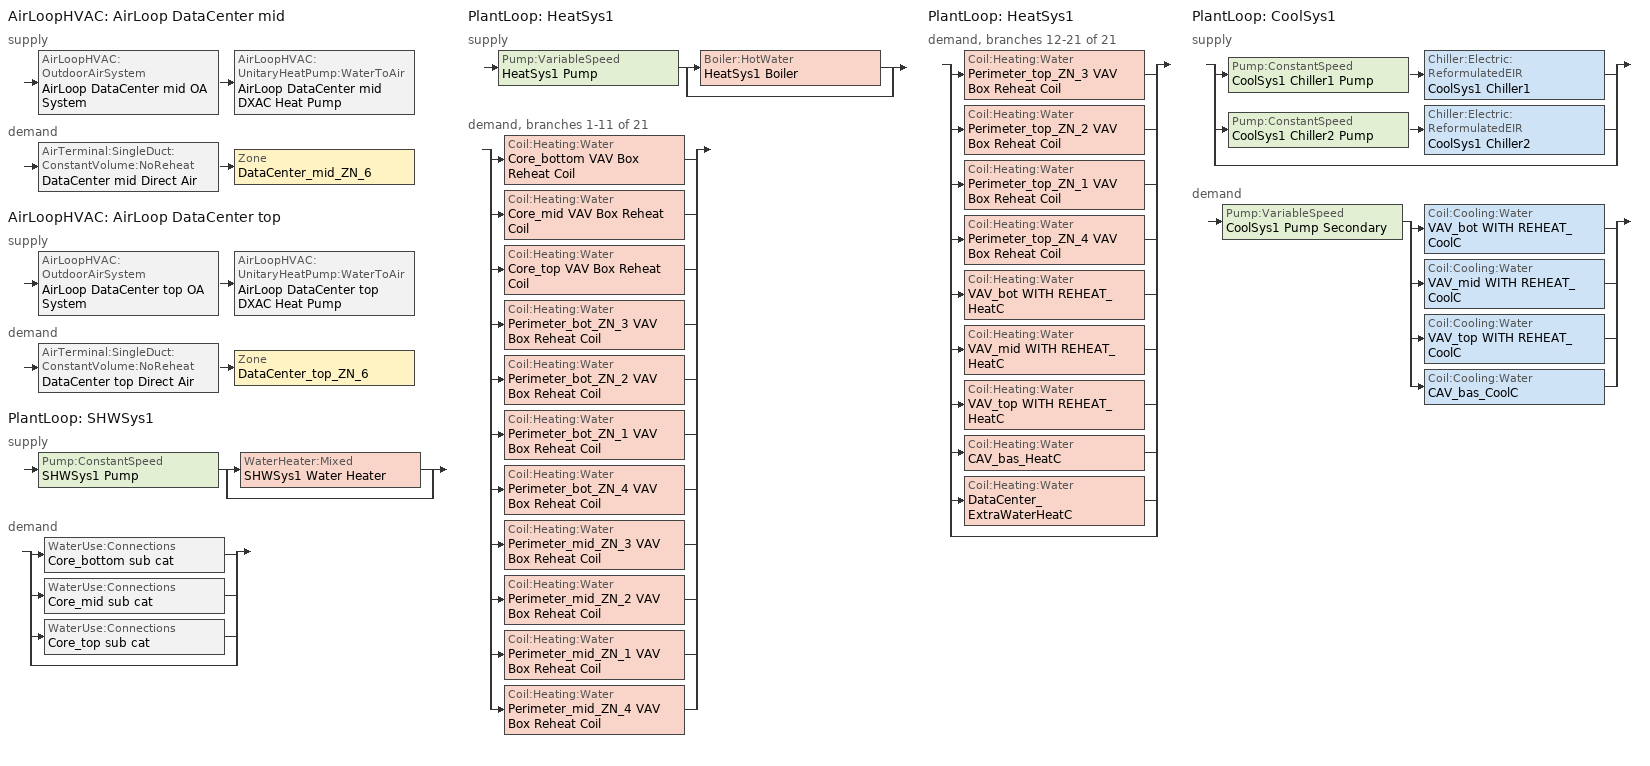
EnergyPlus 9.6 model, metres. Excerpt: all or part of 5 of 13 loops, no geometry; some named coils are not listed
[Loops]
AirLoopHVAC 'AirLoop DataCenter mid'
 supply: AirLoopHVAC:OutdoorAirSystem 'AirLoop DataCenter mid OA System' > AirLoopHVAC:UnitaryHeatPump:WaterToAir 'AirLoop DataCenter mid DXAC Heat Pump'
 demand: AirTerminal:SingleDuct:ConstantVolume:NoReheat 'DataCenter mid Direct Air' > Zone 'DataCenter_mid_ZN_6'
AirLoopHVAC 'AirLoop DataCenter top'
 supply: AirLoopHVAC:OutdoorAirSystem 'AirLoop DataCenter top OA System' > AirLoopHVAC:UnitaryHeatPump:WaterToAir 'AirLoop DataCenter top DXAC Heat Pump'
 demand: AirTerminal:SingleDuct:ConstantVolume:NoReheat 'DataCenter top Direct Air' > Zone 'DataCenter_top_ZN_6'
PlantLoop 'SHWSys1'
 supply: Pump:ConstantSpeed 'SHWSys1 Pump' > split
  | WaterHeater:Mixed 'SHWSys1 Water Heater'
  | bypass
 demand: split
  | WaterUse:Connections 'Core_bottom sub cat'
  | WaterUse:Connections 'Core_mid sub cat'
  | WaterUse:Connections 'Core_top sub cat'
  | bypass
PlantLoop 'HeatSys1'
 supply: Pump:VariableSpeed 'HeatSys1 Pump' > split
  | Boiler:HotWater 'HeatSys1 Boiler'
  | bypass
 demand, branches 1-11 of 21: split
  | Coil:Heating:Water 'Core_bottom VAV Box Reheat Coil'
  | Coil:Heating:Water 'Core_mid VAV Box Reheat Coil'
  | Coil:Heating:Water 'Core_top VAV Box Reheat Coil'
  | Coil:Heating:Water 'Perimeter_bot_ZN_3 VAV Box Reheat Coil'
  | Coil:Heating:Water 'Perimeter_bot_ZN_2 VAV Box Reheat Coil'
  | Coil:Heating:Water 'Perimeter_bot_ZN_1 VAV Box Reheat Coil'
  | Coil:Heating:Water 'Perimeter_bot_ZN_4 VAV Box Reheat Coil'
  | Coil:Heating:Water 'Perimeter_mid_ZN_3 VAV Box Reheat Coil'
  | Coil:Heating:Water 'Perimeter_mid_ZN_2 VAV Box Reheat Coil'
  | Coil:Heating:Water 'Perimeter_mid_ZN_1 VAV Box Reheat Coil'
  | Coil:Heating:Water 'Perimeter_mid_ZN_4 VAV Box Reheat Coil'
PlantLoop 'HeatSys1'
 demand, branches 12-21 of 21: split
  | Coil:Heating:Water 'Perimeter_top_ZN_3 VAV Box Reheat Coil'
  | Coil:Heating:Water 'Perimeter_top_ZN_2 VAV Box Reheat Coil'
  | Coil:Heating:Water 'Perimeter_top_ZN_1 VAV Box Reheat Coil'
  | Coil:Heating:Water 'Perimeter_top_ZN_4 VAV Box Reheat Coil'
  | Coil:Heating:Water 'VAV_bot WITH REHEAT_HeatC'
  | Coil:Heating:Water 'VAV_mid WITH REHEAT_HeatC'
  | Coil:Heating:Water 'VAV_top WITH REHEAT_HeatC'
  | Coil:Heating:Water 'CAV_bas_HeatC'
  | Coil:Heating:Water 'DataCenter_ExtraWaterHeatC'
  | bypass
PlantLoop 'CoolSys1'
 supply: split
  | Pump:ConstantSpeed 'CoolSys1 Chiller1 Pump' > Chiller:Electric:ReformulatedEIR 'CoolSys1 Chiller1'
  | Pump:ConstantSpeed 'CoolSys1 Chiller2 Pump' > Chiller:Electric:ReformulatedEIR 'CoolSys1 Chiller2'
  | bypass
 demand: Pump:VariableSpeed 'CoolSys1 Pump Secondary' > split
  | Coil:Cooling:Water 'VAV_bot WITH REHEAT_CoolC'
  | Coil:Cooling:Water 'VAV_mid WITH REHEAT_CoolC'
  | Coil:Cooling:Water 'VAV_top WITH REHEAT_CoolC'
  | Coil:Cooling:Water 'CAV_bas_CoolC'
[Sizing:Zone] Zone Cooling Design Supply Air Temperature Input Method=SupplyAirTemperature; Zone Cooling Design Supply Air Temperature {C}=12.8; Zone Heating Design Supply Air Temperature Input Method=SupplyAirTemperature; Zone Heating Design Supply Air Temperature {C}=40; Zone Cooling Design Supply Air Humidity Ratio {kgWater/kgDryAir}=0.007; Zone Heating Design Supply Air Humidity Ratio {kgWater/kgDryAir}=0.008; Zone Heating Sizing Factor=0; Zone Cooling Sizing Factor=1.2; Cooling Design Air Flow Method=DesignDay; Cooling Design Air Flow Rate {m3/s}=0; Cooling Minimum Air Flow {m3/s}=0; Cooling Minimum Air Flow Fraction=0; Heating Design Air Flow Method=DesignDay; Heating Design Air Flow Rate {m3/s}=0; Heating Maximum Air Flow Fraction=0.3; Account for Dedicated Outdoor Air System=No; Dedicated Outdoor Air System Control Strategy=NeutralSupplyAir; Dedicated Outdoor Air Low Setpoint Temperature for Design {C}=autosize; Dedicated Outdoor Air High Setpoint Temperature for Design {C}=autosize
Name | Design Specification Outdoor Air Object
DataCenter_mid_ZN_6 | SZ DSOA DataCenter_mid_ZN_6
DataCenter_top_ZN_6 | SZ DSOA DataCenter_top_ZN_6
[DesignSpecification:OutdoorAir] Outdoor Air Method=Flow/Area; Outdoor Air Flow per Zone Floor Area {m3/s-m2}=0.000431773; Outdoor Air Flow per Zone {m3/s}=0
SZ DSOA DataCenter_mid_ZN_6; SZ DSOA DataCenter_top_ZN_6
[Sizing:System] Type of Load to Size On=Sensible; Design Outdoor Air Flow Rate {m3/s}=autosize; Central Heating Maximum System Air Flow Ratio=1; Preheat Design Temperature {C}=7; Preheat Design Humidity Ratio {kgWater/kgDryAir}=0.008; Precool Design Temperature {C}=12.8; Precool Design Humidity Ratio {kgWater/kgDryAir}=0.008; Central Cooling Design Supply Air Temperature {C}=12.8; Central Heating Design Supply Air Temperature {C}=40; Type of Zone Sum to Use=Coincident; 100% Outdoor Air in Cooling=No; 100% Outdoor Air in Heating=No; Central Cooling Design Supply Air Humidity Ratio {kgWater/kgDryAir}=0.007; Central Heating Design Supply Air Humidity Ratio {kgWater/kgDryAir}=0.008; Cooling Supply Air Flow Rate Method=DesignDay; Cooling Supply Air Flow Rate {m3/s}=0; Heating Supply Air Flow Rate Method=DesignDay; Heating Supply Air Flow Rate {m3/s}=0; System Outdoor Air Method=ZoneSum; Zone Maximum Outdoor Air Fraction=1; Cooling Design Capacity Method=CoolingDesignCapacity; Cooling Design Capacity {W}=autosize; Heating Design Capacity Method=HeatingDesignCapacity; Heating Design Capacity {W}=autosize; Central Cooling Capacity Control Method=OnOff
AirLoop DataCenter mid; AirLoop DataCenter top
[Sizing:Plant]
Name | Loop Type | Design Loop Exit Temperature {C} | Loop Design Temperature Difference {deltaC}
SHWSys1 | Heating | 60 | 5
HeatSys1 | Heating | 82 | 11
CoolSys1 | Cooling | 6.67 | 8.33
[PlantLoop] Fluid Type=WATER; Maximum Loop Flow Rate {m3/s}=AUTOSIZE; Minimum Loop Flow Rate {m3/s}=0
Name | Plant Equipment Operation Scheme | Maximum Loop Temperature {C} | Minimum Loop Temperature {C} | Plant Loop Volume {m3} | Load Distribution Scheme | Common Pipe Simulation
SHWSys1 | SHWSys1 Loop Operation Scheme List | 60 | 10 | AUTOSIZE | Optimal
HeatSys1 | HeatSys1 Loop Operation Scheme List | 100 | 10 | AUTOSIZE | Optimal
CoolSys1 | CoolSys1 Loop Operation Scheme List | 98 | 1 | autocalculate | UniformLoad | TwoWayCommonPipe
[PlantEquipmentOperationSchemes] Control Scheme 1 Schedule=PlantOnSched
Name | Control Scheme 1
SHWSys1 Loop Operation Scheme List | SHWSys1 Operation Scheme
HeatSys1 Loop Operation Scheme List | HeatSys1 Operation Scheme
CoolSys1 Loop Operation Scheme List | CoolSys1 Operation Scheme
[PlantEquipmentOperation:CoolingLoad]
CoolSys1 Operation Scheme: Load Range 1 Lower Limit {W}=0; Load Range 1 Upper Limit {W}=908633; Range 1 Equipment List=CoolSys1 Equipment List 1; Load Range 2 Lower Limit {W}=908633; Load Range 2 Upper Limit {W}=100000000000000; Range 2 Equipment List=CoolSys1 Equipment List 2
[PlantEquipmentOperation:HeatingLoad] Load Range 1 Lower Limit {W}=0; Load Range 1 Upper Limit {W}=1000000000000000
Name | Range 1 Equipment List
SHWSys1 Operation Scheme | SHWSys1 Equipment List
HeatSys1 Operation Scheme | HeatSys1 Equipment List
[PlantEquipmentList]
SHWSys1 Equipment List: SHWSys1 Water Heater
HeatSys1 Equipment List: HeatSys1 Boiler
CoolSys1 Equipment List 1: CoolSys1 Chiller1
CoolSys1 Equipment List 2: CoolSys1 Chiller1, CoolSys1 Chiller2
[AirLoopHVAC] Design Supply Air Flow Rate {m3/s}=autosize
AirLoop DataCenter mid; AirLoop DataCenter top
[SetpointManager:SingleZone:Reheat] Control Variable=Temperature; Minimum Supply Air Temperature {C}=10; Maximum Supply Air Temperature {C}=50
Name | Control Zone | Setpoint Node or NodeList
DataCenter_mid_ZN_6 SupAirTemp Manager | DataCenter_mid_ZN_6 | AirLoop DataCenter mid Supply Air Outlet
DataCenter_top_ZN_6 SupAirTemp Manager | DataCenter_top_ZN_6 | AirLoop DataCenter top Supply Air Outlet
[SetpointManager:Scheduled] Control Variable=Temperature
Name | Schedule | Setpoint Node or NodeList
SHWSys1 Loop Setpoint Manager | SHWSys1-Loop-Temp-Schedule | SHWSys1 Supply Outlet Node
HeatSys1 Loop Setpoint Manager | HW-Loop-Temp-Schedule | HeatSys1 Supply Outlet Node
CoolSys1 Loop Setpoint Manager | CW-Loop-Temp-Schedule | CoolSys1 Supply Outlet Node
CoolSys1 Loop Plant Demand Inlet Setpoint Manager | CW-Loop-Temp-Schedule | CoolSys1 Demand Inlet Node
HeatSys1 Boiler Setpoint Manager | HW-Loop-Temp-Schedule | HeatSys1 Supply Equipment Outlet Node
[SetpointManager:MixedAir] Control Variable=Temperature
Name | Setpoint Node or NodeList
DataCenter mid OAMixed Air Temp Manager | DataCenter mid Mixed Air Outlet
DataCenter top OAMixed Air Temp Manager | DataCenter top Mixed Air Outlet
[Controller:OutdoorAir] Minimum Outdoor Air Flow Rate {m3/s}=0; Maximum Outdoor Air Flow Rate {m3/s}=autosize; Economizer Control Type=NoEconomizer; Economizer Control Action Type=ModulateFlow; Lockout Type=NoLockout; Minimum Limit Type=FixedMinimum; Minimum Outdoor Air Schedule=MinOA_MotorizedDamper_Sched
AirLoop DataCenter mid OA Controller; AirLoop DataCenter top OA Controller
[Zone equipment]
DataCenter_mid_ZN_6: DataCenter mid Direct Air
DataCenter_top_ZN_6: DataCenter top Direct Air
[AirTerminal:SingleDuct:ConstantVolume:NoReheat] Availability Schedule=Always_On; Maximum Air Flow Rate {m3/s}=autosize
DataCenter mid Direct Air; DataCenter top Direct Air
[ZoneControl:Thermostat] Control Type Schedule=Dual Zone Control Type Sched; Control 1=DataCenter Cooling Setpoints Dual SP Control
Name | Zone or ZoneList
DataCenter mid Thermostat | DataCenter_mid_ZN_6
DataCenter top Thermostat | DataCenter_top_ZN_6
[ThermostatSetpoint:DualSetpoint]
DataCenter Cooling Setpoints Dual SP Control: Heating Setpoint Temperature Schedule=HTGSETP_DC_SCH; Cooling Setpoint Temperature Schedule=CLGSETP_DC_SCH
[Boiler:HotWater]
HeatSys1 Boiler: Fuel Type=NATURALGAS; Nominal Capacity {W}=1.27631e+06; Nominal Thermal Efficiency=0.8125; Efficiency Curve Temperature Evaluation Variable=LeavingBoiler; Normalized Boiler Efficiency Curve=HeatSys1 Boiler Efficiency Curve; Design Water Flow Rate {m3/s}=AUTOSIZE; Minimum Part Load Ratio=0; Maximum Part Load Ratio=1.2; Optimum Part Load Ratio=1; Water Outlet Upper Temperature Limit {C}=95; Boiler Flow Mode=LeavingSetpointModulated
[Chiller:Electric:ReformulatedEIR] Reference Capacity {W}=908633; Reference COP {W/W}=5.33; Reference Leaving Chilled Water Temperature {C}=6.67; Reference Leaving Condenser Water Temperature {C}=34.4444; Reference Chilled Water Flow Rate {m3/s}=0.0258008; Reference Condenser Water Flow Rate {m3/s}=AutoSize; Cooling Capacity Function of Temperature Curve=WC_PD_2010_PB_CAPFT; Electric Input to Cooling Output Ratio Function of Temperature Curve=WC_PD_2010_PB_EIRFT; Electric Input to Cooling Output Ratio Function of Part Load Ratio Curve Type=LeavingCondenserWaterTemperature; Electric Input to Cooling Output Ratio Function of Part Load Ratio Curve=WC_PD_150to300_2010_PB_EIRFPLR; Minimum Part Load Ratio=0.1; Maximum Part Load Ratio=1; Optimum Part Load Ratio=1; Minimum Unloading Ratio=0.1; Leaving Chilled Water Lower Temperature Limit {C}=5; Chiller Flow Mode Type=ConstantFlow; Design Heat Recovery Water Flow Rate {m3/s}=0
CoolSys1 Chiller1; CoolSys1 Chiller2
[WaterHeater:Mixed]
SHWSys1 Water Heater: Tank Volume {m3}=1.135624; Setpoint Temperature Schedule=SHWSys1 Water Heater Setpoint Temperature Schedule; Deadband Temperature Difference {deltaC}=2; Maximum Temperature Limit {C}=82.2222; Heater Control Type=Cycle; Heater Maximum Capacity {W}=87921.32; Heater Fuel Type=NATURALGAS; Heater Thermal Efficiency=0.803989; Off Cycle Parasitic Fuel Consumption Rate {W}=7280.88; Off Cycle Parasitic Fuel Type=NATURALGAS; Off Cycle Parasitic Heat Fraction to Tank=0.8; On Cycle Parasitic Fuel Consumption Rate {W}=7280.88; On Cycle Parasitic Fuel Type=NATURALGAS; Ambient Temperature Indicator=zone; Ambient Temperature Zone=BASEMENT; Off Cycle Loss Coefficient to Ambient Temperature {W/K}=11.2541; On Cycle Loss Coefficient to Ambient Temperature {W/K}=11.2541; Use Side Effectiveness=1; Source Side Effectiveness=1; Use Side Design Flow Rate {m3/s}=AUTOSIZE; Source Side Design Flow Rate {m3/s}=AUTOSIZE; Indirect Water Heating Recovery Time {hr}=1.5
[Pump:ConstantSpeed] Design Flow Rate {m3/s}=AUTOSIZE; Design Power Consumption {W}=AUTOSIZE; Fraction of Motor Inefficiencies to Fluid Stream=0; Pump Control Type=Intermittent
Name | Design Pump Head {Pa} | Motor Efficiency
SHWSys1 Pump | 29891 | 0.3
CoolSys1 Chiller1 Pump; CoolSys1 Chiller2 Pump | 44761.3 | 0.9
[Pump:VariableSpeed] Motor Efficiency=0.9; Fraction of Motor Inefficiencies to Fluid Stream=0; Coefficient 1 of the Part Load Performance Curve=0; Coefficient 2 of the Part Load Performance Curve=0.0205; Coefficient 3 of the Part Load Performance Curve=0.4101; Coefficient 4 of the Part Load Performance Curve=0.5753; Design Minimum Flow Rate {m3/s}=0; Pump Control Type=Intermittent
Name | Design Maximum Flow Rate {m3/s} | Design Pump Head {Pa} | Design Power Consumption {W}
HeatSys1 Pump | AUTOSIZE | 179352 | AUTOSIZE
CoolSys1 Pump Secondary | autosize | 134284 | autosize
[Coil:Heating:Water] Availability Schedule=ALWAYS_ON; U-Factor Times Area Value {W/K}=AUTOSIZE; Maximum Water Flow Rate {m3/s}=AUTOSIZE; Performance Input Method=UFactorTimesAreaAndDesignWaterFlowRate; Rated Capacity {W}=AUTOSIZE; Rated Inlet Water Temperature {C}=82.2; Rated Inlet Air Temperature {C}=12.8; Rated Outlet Water Temperature {C}=71.1; Rated Outlet Air Temperature {C}=40
Core_bottom VAV Box Reheat Coil; Core_mid VAV Box Reheat Coil; Core_top VAV Box Reheat Coil; Perimeter_bot_ZN_3 VAV Box Reheat Coil; Perimeter_bot_ZN_2 VAV Box Reheat Coil; Perimeter_bot_ZN_1 VAV Box Reheat Coil; Perimeter_bot_ZN_4 VAV Box Reheat Coil; Perimeter_mid_ZN_3 VAV Box Reheat Coil; Perimeter_mid_ZN_2 VAV Box Reheat Coil; Perimeter_mid_ZN_1 VAV Box Reheat Coil; Perimeter_mid_ZN_4 VAV Box Reheat Coil; Perimeter_top_ZN_3 VAV Box Reheat Coil; Perimeter_top_ZN_2 VAV Box Reheat Coil; Perimeter_top_ZN_1 VAV Box Reheat Coil; Perimeter_top_ZN_4 VAV Box Reheat Coil
[Coil:Heating:Electric] Availability Schedule=ALWAYS_OFF; Efficiency=1; Nominal Capacity {W}=autosize
Heat Pump DX Supp Heating Coil AirLoop DataCenter mid; Heat Pump DX Supp Heating Coil AirLoop DataCenter top
[AirLoopHVAC:UnitaryHeatPump:WaterToAir] Availability Schedule=Always_On; Supply Air Flow Rate {m3/s}=autosize; Heating Convergence=0.001; Cooling Convergence=0.001; Maximum Cycling Rate {cycles/hr}=2.5; Heat Pump Time Constant {s}=60; Fraction of On-Cycle Power Use=0.01; Heat Pump Fan Delay Time {s}=60; Maximum Supply Air Temperature from Supplemental Heater {C}=50; Fan Placement=BlowThrough; Supply Air Fan Operating Mode Schedule=SupplyFanSch
Name | Controlling Zone or Thermostat Location | Supply Air Fan | Heating Coil | Cooling Coil | Supplemental Heating Coil
AirLoop DataCenter mid DXAC Heat Pump | DataCenter_mid_ZN_6 | DataCenter mid Supply Fan | Heat Pump HEATING Mode AirLoop DataCenter mid | Heat Pump Cooling Mode AirLoop DataCenter mid | Heat Pump DX Supp Heating Coil AirLoop DataCenter mid
AirLoop DataCenter top DXAC Heat Pump | DataCenter_top_ZN_6 | DataCenter top Supply Fan | Heat Pump HEATING Mode AirLoop DataCenter top | Heat Pump Cooling Mode AirLoop DataCenter top | Heat Pump DX Supp Heating Coil AirLoop DataCenter top
[Fan:OnOff] Availability Schedule=Always_On; Fan Total Efficiency=0.55575; Pressure Rise {Pa}=622.5; Maximum Flow Rate {m3/s}=autosize; Motor Efficiency=0.855; Motor In Airstream Fraction=1
DataCenter mid Supply Fan; DataCenter top Supply Fan
[WaterUse:Equipment] Peak Flow Rate {m3/s}=3.66667e-05; Flow Rate Fraction Schedule=BLDG_SWH_SCH
Name | Target Temperature Schedule | Hot Water Supply Temperature Schedule | Zone | Sensible Fraction Schedule | Latent Fraction Schedule
Core_bottom sub cat | Core_bottom sub cat Temp Sched | Core_bottom sub catHot Supply Temp Sched | Core_bottom | Core_bottom sub cat Sensible fract sched | Core_bottom sub cat Latent fract sched
Core_mid sub cat | Core_mid sub cat Temp Sched | Core_mid sub catHot Supply Temp Sched | Core_mid | Core_mid sub cat Sensible fract sched | Core_mid sub cat Latent fract sched
Core_top sub cat | Core_top sub cat Temp Sched | Core_top sub catHot Supply Temp Sched | Core_top | Core_top sub cat Sensible fract sched | Core_top sub cat Latent fract sched
[WaterUse:Connections]
Name | Water Use Equipment 1
Core_bottom sub cat | Core_bottom sub cat
Core_mid sub cat | Core_mid sub cat
Core_top sub cat | Core_top sub cat
[EnergyManagementSystem:Sensor]
Name | Output:Variable or Output:Meter Index Key | Output:Variable or Output:Meter
Chiller1_Status | CoolSys1 Chiller1 | Chiller Electricity Rate
Chiller2_Status | CoolSys1 Chiller2 | Chiller Electricity Rate
BoilerPLR | HeatSys1 Boiler | Boiler Part Load Ratio
ChillerPlantDemandLoad | CoolSys1 | Plant Supply Side Cooling Demand Rate
[EnergyManagementSystem:Actuator]
Name | Actuated Component Unique | Actuated Component Type | Actuated Component Control Type
Chiller2PumpStatus | COOLSYS1 CHILLER2 PUMP | Plant Component Pump:ConstantSpeed | On/Off Supervisory
Chiller1PumpFlow | COOLSYS1 CHILLER1 PUMP | Pump | Pump Mass Flow Rate
Chiller2PumpFlow | COOLSYS1 CHILLER2 PUMP | Pump | Pump Mass Flow Rate
Chiller2Status | COOLSYS1 CHILLER2 | Plant Component Chiller:Electric:ReformulatedEIR | On/Off Supervisory
[EnergyManagementSystem:Program]
SET_Perimeter_top_ZN_3_Light_EMS_Program: SET Perimeter_top_ZN_3_LSr_IP=0.093*Perimeter_top_ZN_3_LSr/Perimeter_top_ZN_3_Area; IF (Perimeter_top_ZN_3_Occ_Sensor <= 0) && (Perimeter_top_ZN_3_LSr_IP >= 0.02); SET Perimeter_top_ZN_3_Light_Actuator = 0.02*Perimeter_top_ZN_3_Area/0.09290304; ELSE; SET Perimeter_top_ZN_3_Light_Actuator = NULL; ENDIF
SET_Perimeter_top_ZN_2_Light_EMS_Program: SET Perimeter_top_ZN_2_LSr_IP=0.093*Perimeter_top_ZN_2_LSr/Perimeter_top_ZN_2_Area; IF (Perimeter_top_ZN_2_Occ_Sensor <= 0) && (Perimeter_top_ZN_2_LSr_IP >= 0.02); SET Perimeter_top_ZN_2_Light_Actuator = 0.02*Perimeter_top_ZN_2_Area/0.09290304; ELSE; SET Perimeter_top_ZN_2_Light_Actuator = NULL; ENDIF
SET_Perimeter_top_ZN_1_Light_EMS_Program: SET Perimeter_top_ZN_1_LSr_IP=0.093*Perimeter_top_ZN_1_LSr/Perimeter_top_ZN_1_Area; IF (Perimeter_top_ZN_1_Occ_Sensor <= 0) && (Perimeter_top_ZN_1_LSr_IP >= 0.02); SET Perimeter_top_ZN_1_Light_Actuator = 0.02*Perimeter_top_ZN_1_Area/0.09290304; ELSE; SET Perimeter_top_ZN_1_Light_Actuator = NULL; ENDIF
[EnergyManagementSystem:InternalVariable]
Chiller2PumpDesignFlow: Internal Data Index Key=COOLSYS1 CHILLER2 PUMP; Internal Data Type=Pump Maximum Mass Flow Rate
[Schedule:Compact]
ALWAYS_ON; PlantOnSched; SupplyFanSch: Through: 12/31, For: AllDays, Until: 24:00, 1
ALWAYS_OFF: Through: 12/31, For: AllDays, Until: 24:00, 0
BLDG_SWH_SCH: Through: 12/31, For: Weekdays SummerDesignDay, Until: 05:00, 0, Until: 06:00, 0, Until: 07:00, 0.07, Until: 08:00, 0.19, Until: 09:00, 0.35, Until: 10:00, 0.38, Until: 11:00, 0.39, Until: 12:00, 0.47, Until: 13:00, 0.57, Until: 14:00, 0.54, Until: 15:00, 0.34, Until: 16:00, 0.33, Until: 17:00, 0.44, Until: 18:00, 0.26, Until: 19:00, 0.21, Until: 20:00, 0.15, Until: 21:00, 0.17, Until: 22:00, 0.08, Until: 24:00, 0.05, For: Saturday WinterDesignDay, Until: 05:00, 0, Until: 06:00, 0, Until: 07:00, 0.07, Until: 08:00, 0.11, Until: 09:00, 0.15, Until: 10:00, 0.21, Until: 11:00, 0.19, Until: 12:00, 0.23, Until: 13:00, 0.2, Until: 14:00, 0.19, Until: 15:00, 0.15, Until: 16:00, 0.13, Until: 17:00, 0.14, Until: 21:00, 0.07, Until: 22:00, 0.09, Until: 24:00, 0.05, For: Sunday Holidays AllOtherDays, Until: 06:00, 0, Until: 07:00, 0.07, Until: 11:00, 0.04, Until: 13:00, 0.06, Until: 14:00, 0.09, Until: 15:00, 0.06, Until: 21:00, 0.04, Until: 22:00, 0.07, Until: 24:00, 0.04
MinOA_MotorizedDamper_Sched: Through: 12/31, For: Weekdays SummerDesignDay, Until: 07:00, 0, Until: 22:00, 1, Until: 24:00, 0, For: Saturday WinterDesignDay, Until: 07:00, 0, Until: 18:00, 1, Until: 24:00, 0, For: Sunday Holidays AllOtherDays, Until: 24:00, 0
Dual Zone Control Type Sched: Through: 12/31, For: AllDays, Until: 24:00, 4
CW-Loop-Temp-Schedule: Through: 12/31, For: AllDays, Until: 24:00, 6.7
HW-Loop-Temp-Schedule: Through: 12/31, For: AllDays, Until: 24:00, 82
Core_bottom sub cat Latent fract sched; Core_mid sub cat Latent fract sched; Core_top sub cat Latent fract sched: Through: 12/31, For: AllDays, Until: 24:00, 0.05
Core_bottom sub cat Sensible fract sched; Core_mid sub cat Sensible fract sched; Core_top sub cat Sensible fract sched: Through: 12/31, For: AllDays, Until: 24:00, 0.2
Core_bottom sub cat Temp Sched; Core_mid sub cat Temp Sched; Core_top sub cat Temp Sched; SHWSys1-Loop-Temp-Schedule; SHWSys1 Water Heater Setpoint Temperature Schedule: Through: 12/31, For: AllDays, Until: 24:00, 60
Core_bottom sub catHot Supply Temp Sched; Core_mid sub catHot Supply Temp Sched; Core_top sub catHot Supply Temp Sched: Through: 12/31, For: AllDays, Until: 24:00, 55
CLGSETP_DC_SCH: THROUGH: 12/31, FOR SummerDesignDay, UNTIL: 24:00, 27, FOR WinterDesignDay, UNTIL: 24:00, 27, FOR:AllOtherDays, UNTIL: 24:00, 27
HTGSETP_DC_SCH: THROUGH: 12/31, FOR:AllDays, UNTIL: 24:00, 18
[Curve:Biquadratic] Minimum Value of x=5; Maximum Value of x=10; Minimum Value of y=17.78; Maximum Value of y=46.11
Name | Coefficient1 Constant | Coefficient2 x | Coefficient3 x**2 | Coefficient4 y | Coefficient5 y**2 | Coefficient6 x*y
WC_PD_2010_PB_CAPFT | 0.906117 | 0.0292267 | -0.0003665 | -0.0009698 | -9.07e-05 | 0.0002535
WC_PD_2010_PB_EIRFT | 0.361778 | -0.0230016 | 0.0009672 | 0.0131801 | 0.0003761 | -0.0007121
[Curve:Bicubic]
WC_PD_150TO300_2010_PB_EIRFPLR: Coefficient1 Constant=-0.136053; Coefficient2 x=0.0086427; Coefficient3 x**2=3.85558e-06; Coefficient4 y=1.02403; Coefficient5 y**2=0.0604744; Coefficient6 x*y=-0.00894786; Coefficient7 x**3=0; Coefficient8 y**3=0.057066; Coefficient9 x**2*y=0; Coefficient10 x*y**2=0; Minimum Value of x=31.13; Maximum Value of x=36.52; Minimum Value of y=0.19; Maximum Value of y=1.03
[Curve:Quadratic]
HeatSys1 Boiler Efficiency Curve: Coefficient1 Constant=1; Coefficient2 x=0; Coefficient3 x**2=0; Minimum Value of x=0; Maximum Value of x=1
